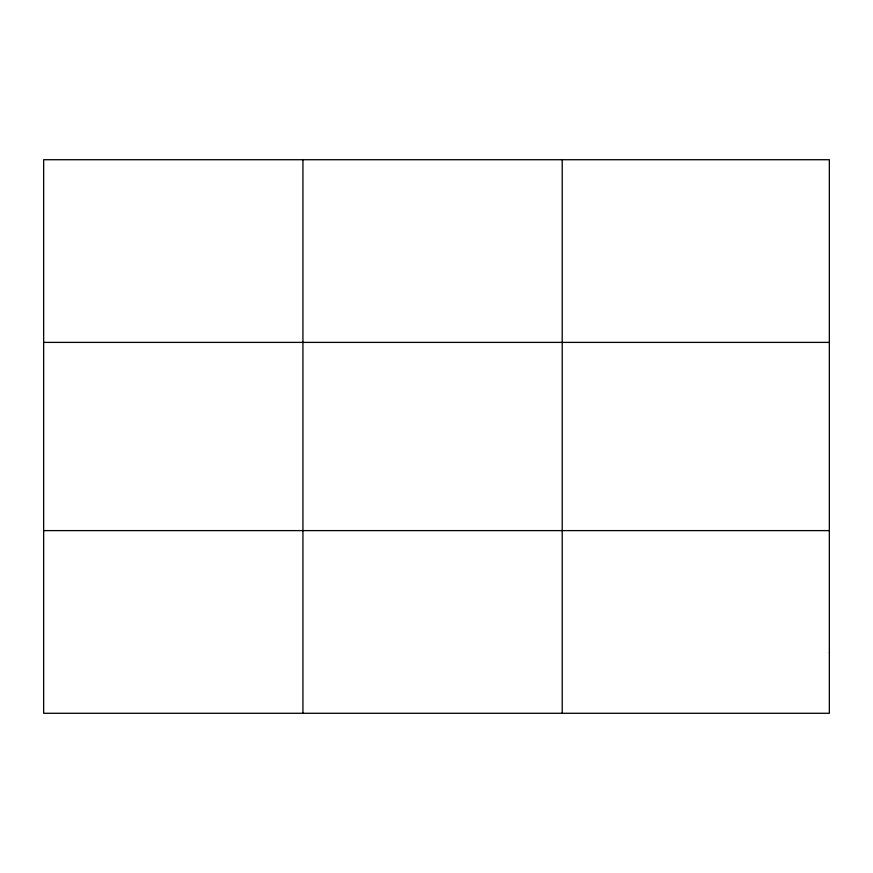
<?xml version="1.0" encoding="UTF-8"?>
<svg xmlns="http://www.w3.org/2000/svg" width="873" height="873" viewBox="0 0 873 873"><rect width="100%" height="100%" fill="white"/><g stroke="black" fill="none" stroke-linecap="round" stroke-linejoin="round"><path stroke-width="1.31" d="M302.931 159.715L302.931 713.285M562.212 159.715L562.212 713.285M43.65 342.391L829.35 342.391M43.65 530.609L829.35 530.609M829.35 652.393L829.35 713.285L43.65 713.285L43.65 159.715L829.35 159.715L829.35 652.393"/></g></svg>
